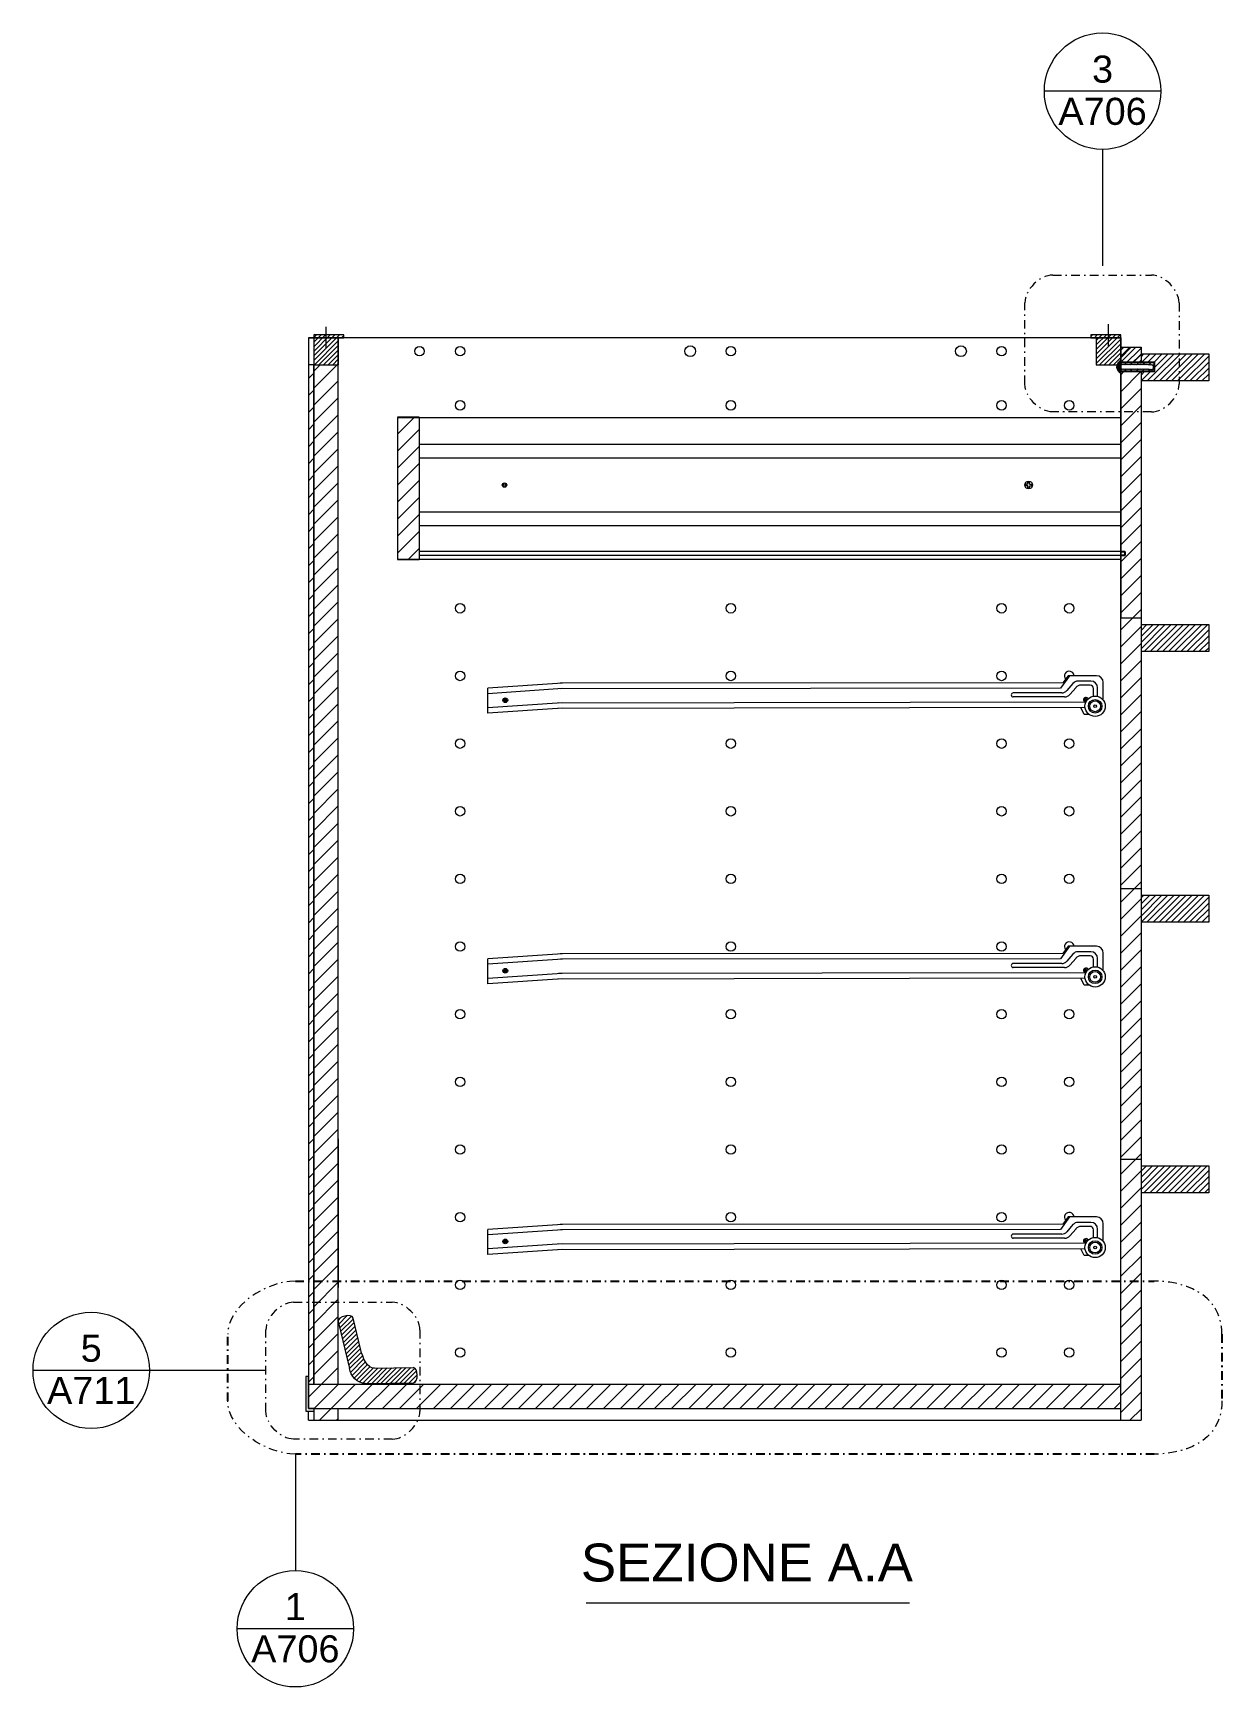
# Model space of a CAD drawing. Header units: millimetres. Extents: x 1505 to 3782, y 1569 to 3456.
# Drawn here: x 2137.3 to 2225.1, y 1595.5 to 1717.7 of the extents above; entities that cross this region are included whole.
import ezdxf
from ezdxf.enums import TextEntityAlignment as Align

# ---------------------------------------------------------------- set-up
doc = ezdxf.new("R2010")
doc.units = ezdxf.units.MM
doc.linetypes.add('ACAD_ISO02W100', pattern=[15, 12, -3])
doc.linetypes.add('TRATTOPUNTO2', pattern=[12.7, 6.35, -3.175, 0, -3.175])
for name, color, linetype, lineweight in [('A-FURN', 8, 'Continuous', 18), ('G-ANNO-DIM', 3, 'Continuous', 18), ('maniglie', 5, 'Continuous', 18), ('meccanismi', 4, 'Continuous', 18), ('viti', 2, 'Continuous', 18)]:
    doc.layers.add(name, color=color, linetype=linetype, lineweight=lineweight)
doc.styles.get("Standard").update_dxf_attribs({"font": 'arial.ttf'})
doc.styles.add('underline', font='arial.ttf')
pattern_1 = [(225, (4061.9775, -1209.7101), (0.62861793, -0.62861793), [])]
pattern_2 = [(225, (4061.97751, -1209.71006), (0.170624866, -0.170624866), [])]
pattern_3 = [(45, (38.5962, 0), (-0.62861793, 0.62861793), [])]

msp = doc.modelspace()

# ---------------------------------------------------------------- hatches: boundary and pattern name
at = {"layer": 'A-FURN'}
h = msp.add_hatch(dxfattribs=at)
h.set_pattern_fill('ANSI31', color=256, scale=0.28)
h.set_pattern_definition(pattern_3)
h.paths.add_polyline_path([(2165.78, 1689.31), (2164.18, 1689.31), (2164.18, 1678.81), (2165.78, 1678.81)])
h.paths.add_polyline_path([(2217.61, 1679.41), (2217.91, 1679.41), (2217.91, 1679.11), (2217.61, 1679.11), (2217.61, 1674.5), (2219.11, 1674.5), (2219.11, 1692.7), (2217.61, 1692.7)])
h.paths.add_polyline_path([(2217.61, 1694.5), (2217.61, 1693.4), (2219.11, 1693.4), (2219.11, 1694.5)])
h = msp.add_hatch(dxfattribs=at)
h.set_pattern_fill('ANSI31', color=256, scale=0.1)
h.set_pattern_definition([(45, (111.58757, 0), (-0.224506403, 0.224506403), [])])
h.paths.add_polyline_path([(2219.11, 1694.5), (2217.61, 1694.5), (2217.61, 1693.4), (2219.11, 1693.4)])
h.paths.add_polyline_path([(2220.09, 1693.4), (2217.61, 1693.4), (2217.61, 1693.24), (2217.64, 1693.2), (2217.66, 1693.25), (2217.71, 1693.2), (2217.73, 1693.25), (2217.78, 1693.2), (2217.8, 1693.25), (2217.85, 1693.2), (2217.87, 1693.25), (2217.92, 1693.2), (2217.94, 1693.25), (2217.99, 1693.2), (2218.01, 1693.25), (2218.06, 1693.2), (2218.08, 1693.25), (2218.13, 1693.2), (2218.15, 1693.25), (2218.2, 1693.2), (2218.22, 1693.25), (2218.27, 1693.2), (2218.29, 1693.25), (2218.34, 1693.2), (2218.36, 1693.25), (2218.41, 1693.2), (2218.43, 1693.25), (2218.48, 1693.2), (2218.5, 1693.25), (2218.56, 1693.2), (2218.57, 1693.25), (2218.62, 1693.2), (2218.64, 1693.25), (2218.69, 1693.2), (2218.71, 1693.25), (2218.76, 1693.2), (2218.78, 1693.25), (2218.83, 1693.2), (2218.85, 1693.25), (2218.9, 1693.2), (2218.92, 1693.25), (2218.97, 1693.2), (2218.99, 1693.25), (2219.04, 1693.2), (2219.06, 1693.25), (2219.12, 1693.19), (2219.13, 1693.24), (2219.18, 1693.19), (2219.2, 1693.24), (2219.25, 1693.19), (2219.27, 1693.24), (2219.32, 1693.19), (2219.34, 1693.24), (2219.39, 1693.19), (2219.41, 1693.24), (2219.47, 1693.19), (2219.49, 1693.24), (2219.54, 1693.19), (2219.56, 1693.24), (2219.61, 1693.19), (2219.63, 1693.24), (2219.68, 1693.19), (2219.7, 1693.23), (2219.75, 1693.18), (2219.77, 1693.23), (2219.82, 1693.18), (2219.84, 1693.23), (2219.89, 1693.18), (2219.91, 1693.23), (2219.96, 1693.18), (2219.99, 1693.18, -0.414214), (2220.01, 1693.16), (2220.01, 1692.91, -0.414214), (2219.99, 1692.88), (2219.98, 1692.88), (2219.96, 1692.83), (2219.91, 1692.88), (2219.89, 1692.83), (2219.84, 1692.88), (2219.82, 1692.83), (2219.77, 1692.88), (2219.75, 1692.83), (2219.7, 1692.88), (2219.68, 1692.84), (2219.63, 1692.89), (2219.61, 1692.84), (2219.56, 1692.89), (2219.54, 1692.84), (2219.49, 1692.89), (2219.47, 1692.84), (2219.42, 1692.89), (2219.4, 1692.84), (2219.35, 1692.89), (2219.33, 1692.84), (2219.28, 1692.89), (2219.26, 1692.84), (2219.21, 1692.89), (2219.19, 1692.84), (2219.14, 1692.89), (2219.12, 1692.85), (2219.07, 1692.9), (2219.05, 1692.85), (2219, 1692.9), (2218.98, 1692.85), (2218.93, 1692.9), (2218.91, 1692.85), (2218.86, 1692.9), (2218.84, 1692.85), (2218.79, 1692.9), (2218.77, 1692.85), (2218.72, 1692.9), (2218.7, 1692.85), (2218.65, 1692.9), (2218.63, 1692.85), (2218.58, 1692.9), (2218.56, 1692.85), (2218.51, 1692.9), (2218.49, 1692.85), (2218.44, 1692.9), (2218.42, 1692.85), (2218.37, 1692.9), (2218.35, 1692.85), (2218.3, 1692.9), (2218.28, 1692.85), (2218.23, 1692.9), (2218.21, 1692.85), (2218.16, 1692.9), (2218.14, 1692.85), (2218.09, 1692.9), (2218.07, 1692.85), (2218.02, 1692.9), (2218, 1692.85), (2217.95, 1692.9), (2217.93, 1692.85), (2217.88, 1692.9), (2217.86, 1692.85), (2217.81, 1692.9), (2217.79, 1692.85), (2217.74, 1692.9), (2217.72, 1692.85), (2217.67, 1692.9), (2217.65, 1692.85), (2217.61, 1692.89), (2217.61, 1692.7), (2220.08, 1692.7)])
h = msp.add_hatch(dxfattribs=at)
h.set_pattern_fill('ANSI31', color=256, scale=0.28, angle=180)
h.set_pattern_definition([(225, (-530.4105, -1257.3519), (0.62861793, -0.62861793), [])])
h.paths.add_polyline_path([(2157.61, 1617.87), (2158.01, 1617.87), (2158.01, 1693.2), (2157.61, 1693.2)])
h = msp.add_hatch(dxfattribs=at)
h.set_pattern_fill('ANSI31', color=256, scale=0.28, angle=180)
h.set_pattern_definition(pattern_1)
h.paths.add_polyline_path([(2158.01, 1693.2), (2158.01, 1617.87), (2159.81, 1617.87), (2159.81, 1693.2)])
h = msp.add_hatch(dxfattribs=at)
h.set_pattern_fill('ANSI31', color=256, scale=0.1)
h.set_pattern_definition([(45, (111.58757, 4.74162), (-0.224506403, 0.224506403), [])])
h.paths.add_polyline_path([(2224.11, 1692), (2224.11, 1694), (2219.11, 1694), (2219.11, 1693.4), (2220.09, 1693.4), (2220.08, 1692.7), (2219.11, 1692.7), (2219.11, 1692)])
h = msp.add_hatch(dxfattribs=at)
h.set_pattern_fill('ANSI31', color=256, scale=0.28)
h.set_pattern_definition(pattern_3)
h.paths.add_polyline_path([(2219.11, 1672.7), (2219.11, 1674.5), (2217.61, 1674.5), (2217.61, 1654.5), (2219.11, 1654.5)])
h.paths.add_polyline_path([(2219.11, 1652.7), (2219.11, 1654.5), (2217.61, 1654.5), (2217.61, 1634.5), (2219.11, 1634.5)])
h.paths.add_polyline_path([(2219.11, 1634.5), (2217.61, 1634.5), (2217.61, 1615.2), (2219.11, 1615.2)])
h = msp.add_hatch(dxfattribs=at)
h.set_pattern_fill('ANSI31', color=256, scale=0.1)
h.paths.add_polyline_path([(2224.11, 1674), (2219.11, 1674), (2219.11, 1672.7), (2219.11, 1672), (2224.11, 1672)])
h.paths.add_polyline_path([(2224.11, 1654), (2219.11, 1654), (2219.11, 1652.7), (2219.11, 1652), (2224.11, 1652)])
h.paths.add_polyline_path([(2224.11, 1634), (2219.11, 1634), (2219.11, 1632), (2224.11, 1632)])
h = msp.add_hatch(dxfattribs=at)
h.set_pattern_fill('ANSI31', color=256, scale=0.28, angle=180)
h.set_pattern_definition(pattern_1)
h.paths.add_polyline_path([(2157.61, 1617.87), (2157.61, 1616.07), (2217.61, 1616.07), (2217.61, 1617.87)])
h = msp.add_hatch(dxfattribs=at)
h.set_pattern_fill('ANSI31', color=256, scale=0.28, angle=180)
h.set_pattern_definition(pattern_1)
h.paths.add_polyline_path([(2158.01, 1616.07), (2158.01, 1615.2), (2159.81, 1615.2), (2159.81, 1616.07)])
at = {"layer": 'meccanismi'}
h = msp.add_hatch(dxfattribs=at)
h.set_pattern_fill('ANSI31', color=8, scale=0.076, angle=180)
h.set_pattern_definition(pattern_2)
h.paths.add_polyline_path([(2158.01, 1695.2), (2158.01, 1693.2), (2159.81, 1693.2), (2159.81, 1695.2)])
h.paths.add_polyline_path([(2158.01, 1695.4), (2158.01, 1695.2), (2159.81, 1695.2), (2160.21, 1695.2), (2160.21, 1695.4)])
h = msp.add_hatch(dxfattribs=at)
h.set_pattern_fill('ANSI31', color=8, scale=0.076, angle=180)
h.set_pattern_definition(pattern_2)
h.paths.add_polyline_path([(2215.81, 1695.2), (2215.81, 1693.2), (2217.61, 1693.2), (2217.61, 1695.2)])
h.paths.add_polyline_path([(2215.41, 1695.4), (2215.41, 1695.2), (2217.61, 1695.2), (2217.61, 1695.4)])
h = msp.add_hatch(dxfattribs=at)
h.set_pattern_fill('ANSI31', color=256, scale=0.01)
h.set_pattern_definition([(45, (111.58757, 0), (-0.0224506403, 0.0224506403), [])])
h.paths.add_polyline_path([(2217.51, 1693.4, 0.245877), (2217.31, 1693.08), (2217.45, 1693.08), (2217.45, 1693.02), (2217.31, 1693.02, 0.245877), (2217.51, 1692.7)])
h.paths.add_polyline_path([(2217.61, 1693.48, 0.414214), (2217.59, 1693.5), (2217.53, 1693.5, 0.414214), (2217.51, 1693.48), (2217.51, 1692.62, 0.414214), (2217.53, 1692.6), (2217.59, 1692.6, 0.414214), (2217.61, 1692.62)])
h = msp.add_hatch(dxfattribs=at)
h.set_pattern_fill('ANSI31', color=8, scale=0.076, angle=180)
h.set_pattern_definition([(225, (-530.41054, -1257.35187), (0.170624866, -0.170624866), [])])
edge = h.paths.add_edge_path()
edge.add_spline(control_points=[(2165.37, 1617.96), (2165.74, 1617.97), (2165.73, 1619.09), (2165.35, 1619.09)], knot_values=[0, 0, 0, 0, 1.2, 1.2, 1.2, 1.2], degree=3, periodic=0)
edge.add_line((2165.35, 1619.09), (2162.48, 1619.04))
edge.add_spline(control_points=[(2162.48, 1619.04), (2161.92, 1619.04), (2161.61, 1619.84), (2161.48, 1620.38)], knot_values=[0, 0, 0, 0, 1.77071, 1.77071, 1.77071, 1.77071], degree=3, periodic=0)
edge.add_line((2161.48, 1620.38), (2161.17, 1621.66))
edge.add_line((2161.17, 1621.66), (2160.01, 1621.66))
edge.add_line((2160.01, 1621.66), (2160.65, 1619.02))
edge.add_spline(control_points=[(2160.65, 1619.02), (2160.66, 1618.48), (2161.26, 1617.9), (2161.8, 1617.91)], knot_values=[0, 0, 0, 0, 1.697056, 1.697056, 1.697056, 1.697056], degree=3, periodic=0)
edge.add_line((2161.8, 1617.91), (2165.37, 1617.96))
edge = h.paths.add_edge_path()
edge.add_spline(control_points=[(2160.91, 1622.75), (2160.83, 1623.09), (2159.89, 1622.89), (2159.81, 1622.57)], knot_values=[0, 0, 0, 0, 1.105833, 1.105833, 1.105833, 1.105833], degree=3, periodic=0)
edge.add_line((2159.81, 1622.57), (2159.81, 1622.49))
edge.add_line((2159.81, 1622.49), (2160.01, 1621.66))
edge.add_line((2160.01, 1621.66), (2161.17, 1621.66))
edge.add_line((2161.17, 1621.66), (2160.91, 1622.75))

# ---------------------------------------------------------------- linework, layer by layer
at = {"layer": 'A-FURN'}
for p, q in [((2157.61, 1695.2), (2158.01, 1695.2)), ((2158.01, 1695.2), (2158.01, 1617.87)), ((2159.81, 1617.87), (2159.81, 1695.2)), ((2164.18, 1689.31), (2217.61, 1689.31)), ((2164.18, 1689.31), (2164.18, 1678.81)), ((2165.78, 1689.31), (2165.78, 1678.81)), ((2217.61, 1687.31), (2165.78, 1687.31)), ((2165.78, 1686.31), (2217.61, 1686.31)), ((2217.61, 1682.31), (2165.78, 1682.31)), ((2165.78, 1681.31), (2217.61, 1681.31)), ((2217.61, 1679.41), (2165.78, 1679.41)), ((2217.91, 1679.11), (2217.91, 1679.41)), ((2217.61, 1678.81), (2164.18, 1678.81)), ((2164.18, 1678.81), (2165.78, 1678.81)), ((2217.61, 1679.11), (2165.78, 1679.11)), ((2217.61, 1679.11), (2217.91, 1679.11)), ((2159.81, 1636), (2159.81, 1625)), ((2157.61, 1617.87), (2217.61, 1617.87)), ((2157.61, 1615.2), (2157.61, 1615.87)), ((2158.01, 1616.07), (2158.01, 1615.2)), ((2159.81, 1615.2), (2159.81, 1616.07))]:
    msp.add_line(p, q, dxfattribs=at)
at = {"layer": 'A-FURN', "lineweight": -3}
for p, q in [((2165.78, 1689.31), (2164.18, 1689.31)), ((2217.61, 1679.41), (2217.91, 1679.41)), ((2217.91, 1679.41), (2217.91, 1679.11)), ((2217.91, 1679.11), (2217.61, 1679.11))]:
    msp.add_line(p, q, dxfattribs=at)
at = {"layer": 'A-FURN'}
for points in [[(2217.61, 1695.2), (2157.61, 1695.2), (2157.61, 1617.87)], [(2157.61, 1615.2), (2217.61, 1615.2), (2217.61, 1695.2)], [(2217.61, 1694.5), (2217.61, 1693.4)], [(2217.61, 1694.5), (2219.11, 1694.5)], [(2219.11, 1694.5), (2219.11, 1693.4)], [(2158.01, 1693.2), (2157.61, 1693.2), (2157.61, 1617.87), (2158.01, 1617.87), (2158.01, 1693.2)], [(2217.61, 1692.7), (2217.61, 1674.5)], [(2219.11, 1692.7), (2219.11, 1674.5)], [(2217.61, 1674.5), (2219.11, 1674.5)], [(2217.61, 1674.5), (2219.11, 1674.5)], [(2219.11, 1674.5), (2219.11, 1672.7)], [(2219.11, 1672.7), (2219.11, 1654.5)], [(2217.61, 1654.5), (2219.11, 1654.5)], [(2217.61, 1654.5), (2219.11, 1654.5)], [(2219.11, 1654.5), (2219.11, 1652.7)], [(2219.11, 1652.7), (2219.11, 1634.5)], [(2217.61, 1634.5), (2219.11, 1634.5)], [(2217.61, 1634.5), (2219.11, 1634.5)], [(2219.11, 1634.5), (2219.11, 1615.2)], [(2157.61, 1618.42), (2157.61, 1616.07), (2217.61, 1616.07), (2217.61, 1617.87)], [(2158.01, 1615.2), (2159.81, 1615.2)], [(2217.61, 1615.2), (2219.11, 1615.2)]]:
    msp.add_lwpolyline(points, dxfattribs=at)
at = {"layer": 'A-FURN', "lineweight": -3}
msp.add_lwpolyline([(2217.61, 1693.4), (2220.09, 1693.4), (2220.08, 1692.7), (2217.61, 1692.7)], dxfattribs=at)
at = {"layer": 'A-FURN'}
for centre, radius in [((2165.81, 1694.2), 0.35), ((2168.81, 1694.2), 0.35), ((2185.81, 1694.2), 0.4), ((2188.81, 1694.2), 0.35), ((2205.81, 1694.2), 0.4), ((2208.81, 1694.2), 0.35), ((2168.81, 1690.2), 0.35), ((2188.81, 1690.2), 0.35), ((2208.81, 1690.2), 0.35), ((2213.81, 1690.2), 0.35), ((2168.81, 1675.2), 0.35), ((2188.81, 1675.2), 0.35), ((2208.81, 1675.2), 0.35), ((2213.81, 1675.2), 0.35), ((2168.81, 1670.2), 0.35), ((2188.81, 1670.2), 0.35), ((2208.81, 1670.2), 0.35), ((2168.81, 1665.2), 0.35), ((2188.81, 1665.2), 0.35), ((2208.81, 1665.2), 0.35), ((2213.81, 1665.2), 0.35), ((2168.81, 1660.2), 0.35), ((2188.81, 1660.2), 0.35), ((2208.81, 1660.2), 0.35), ((2213.81, 1660.2), 0.35), ((2168.81, 1655.2), 0.35), ((2188.81, 1655.2), 0.35), ((2208.81, 1655.2), 0.35), ((2213.81, 1655.2), 0.35), ((2168.81, 1650.2), 0.35), ((2188.81, 1650.2), 0.35), ((2208.81, 1650.2), 0.35), ((2168.81, 1645.2), 0.35), ((2188.81, 1645.2), 0.35), ((2208.81, 1645.2), 0.35), ((2213.81, 1645.2), 0.35), ((2168.81, 1640.2), 0.35), ((2188.81, 1640.2), 0.35), ((2208.81, 1640.2), 0.35), ((2213.81, 1640.2), 0.35), ((2168.81, 1635.2), 0.35), ((2188.81, 1635.2), 0.35), ((2208.81, 1635.2), 0.35), ((2213.81, 1635.2), 0.35), ((2168.81, 1630.2), 0.35), ((2188.81, 1630.2), 0.35), ((2208.81, 1630.2), 0.35), ((2168.81, 1625.2), 0.35), ((2188.81, 1625.2), 0.35), ((2208.81, 1625.2), 0.35), ((2213.81, 1625.2), 0.35), ((2168.81, 1620.2), 0.35), ((2188.81, 1620.2), 0.35), ((2208.81, 1620.2), 0.35), ((2213.81, 1620.2), 0.35)]:
    msp.add_circle(centre, radius, dxfattribs=at)
for centre in [(2213.81, 1670.2), (2213.81, 1650.2), (2213.81, 1630.2)]:
    msp.add_arc(centre, 0.35, 2.5068, 219.9823, dxfattribs=at)
at = {"layer": 'G-ANNO-DIM'}
msp.add_line((2178.12, 1601.71), (2202.02, 1601.71), dxfattribs=at)
for points in [[(2220.57, 1713.42), (2211.97, 1713.42)], [(2216.27, 1709.12), (2216.27, 1700.51)], [(2145.86, 1618.88), (2137.27, 1618.88)], [(2154.47, 1618.88), (2145.86, 1618.88)], [(2156.64, 1612.69), (2156.64, 1604.08)], [(2160.93, 1599.78), (2152.34, 1599.78)]]:
    msp.add_lwpolyline(points, dxfattribs=at)
at = {"layer": 'G-ANNO-DIM', "linetype": 'TRATTOPUNTO2', "ltscale": 0.1}
for points in [[(2212.59, 1699.83), (2219.88, 1699.83)], [(2210.54, 1691.76), (2210.54, 1697.78)], [(2221.92, 1697.78), (2221.92, 1691.76)], [(2219.88, 1689.71), (2212.59, 1689.71)], [(2156.51, 1623.91), (2163.8, 1623.91)], [(2154.47, 1615.84), (2154.47, 1621.87)], [(2165.84, 1621.87), (2165.84, 1615.84)], [(2163.8, 1613.8), (2156.51, 1613.8)]]:
    msp.add_lwpolyline(points, dxfattribs=at)
at = {"layer": 'G-ANNO-DIM', "linetype": 'TRATTOPUNTO2', "lineweight": -3, "ltscale": 0.1}
for points in [[(2156.64, 1625.48), (2220.09, 1625.48)], [(2151.64, 1616.62), (2151.64, 1621.55)], [(2225.09, 1621.55), (2225.09, 1616.62)], [(2220.09, 1612.69), (2156.64, 1612.69)]]:
    msp.add_lwpolyline(points, dxfattribs=at)
at = {"layer": 'G-ANNO-DIM', "linetype": 'Continuous'}
for centre in [(2216.27, 1713.42), (2141.56, 1618.88), (2156.64, 1599.78)]:
    msp.add_circle(centre, 4.3, dxfattribs=at)
at = {"layer": 'G-ANNO-DIM', "linetype": 'TRATTOPUNTO2', "ltscale": 0.1}
for points in [[(2212.59, 1699.83), (2211.62, 1699.83), (2210.54, 1698.75), (2210.54, 1697.78)], [(2221.92, 1697.78), (2221.92, 1698.75), (2220.84, 1699.83), (2219.88, 1699.83)], [(2212.59, 1689.71), (2211.62, 1689.71), (2210.54, 1690.79), (2210.54, 1691.76)], [(2219.88, 1689.71), (2220.84, 1689.71), (2221.92, 1690.79), (2221.92, 1691.76)], [(2156.64, 1625.48), (2154.52, 1625.48), (2151.64, 1623.67), (2151.64, 1621.55)], [(2225.09, 1621.55), (2225.09, 1624.73), (2221.97, 1625.48), (2220.09, 1625.48)], [(2156.51, 1623.91), (2155.55, 1623.91), (2154.47, 1622.83), (2154.47, 1621.87)], [(2165.84, 1621.87), (2165.84, 1622.83), (2164.76, 1623.91), (2163.8, 1623.91)], [(2156.64, 1612.69), (2154.52, 1612.69), (2151.64, 1614.5), (2151.64, 1616.62)], [(2225.09, 1616.62), (2225.09, 1613.43), (2221.97, 1612.69), (2220.09, 1612.69)], [(2156.51, 1613.8), (2155.55, 1613.8), (2154.47, 1614.88), (2154.47, 1615.84)], [(2163.8, 1613.8), (2164.76, 1613.8), (2165.84, 1614.88), (2165.84, 1615.84)]]:
    msp.add_open_spline(points, degree=3, dxfattribs=at)
at = {"layer": 'maniglie'}
for p, q in [((2219.11, 1694), (2224.11, 1694)), ((2219.11, 1674), (2224.11, 1674)), ((2219.11, 1654), (2224.11, 1654)), ((2219.11, 1634), (2224.11, 1634))]:
    msp.add_line(p, q, dxfattribs=at)
for points in [[(2224.11, 1694), (2224.11, 1692)], [(2224.11, 1692), (2219.11, 1692)], [(2224.11, 1674), (2224.11, 1672)], [(2224.11, 1672), (2219.11, 1672)], [(2224.11, 1654), (2224.11, 1652)], [(2224.11, 1652), (2219.11, 1652)], [(2224.11, 1634), (2224.11, 1632)], [(2224.11, 1632), (2219.11, 1632)]]:
    msp.add_lwpolyline(points, dxfattribs=at)
at = {"layer": 'meccanismi'}
for p, q in [((2217.31, 1693.08), (2217.45, 1693.08)), ((2217.31, 1693.02), (2217.45, 1693.02)), ((2217.45, 1693.08), (2217.45, 1693.02)), ((2217.64, 1693.2), (2217.61, 1693.24)), ((2217.61, 1692.89), (2217.65, 1692.85)), ((2217.66, 1693.25), (2217.64, 1693.2)), ((2217.65, 1692.85), (2217.67, 1692.9)), ((2217.71, 1693.2), (2217.66, 1693.25)), ((2217.67, 1692.9), (2217.72, 1692.85)), ((2217.73, 1693.25), (2217.71, 1693.2)), ((2217.72, 1692.85), (2217.74, 1692.9)), ((2217.78, 1693.2), (2217.73, 1693.25)), ((2217.74, 1692.9), (2217.79, 1692.85)), ((2217.8, 1693.25), (2217.78, 1693.2)), ((2217.79, 1692.85), (2217.81, 1692.9)), ((2217.85, 1693.2), (2217.8, 1693.25)), ((2217.81, 1692.9), (2217.86, 1692.85)), ((2217.87, 1693.25), (2217.85, 1693.2)), ((2217.86, 1692.85), (2217.88, 1692.9)), ((2217.92, 1693.2), (2217.87, 1693.25)), ((2217.88, 1692.9), (2217.93, 1692.85)), ((2217.94, 1693.25), (2217.92, 1693.2)), ((2217.93, 1692.85), (2217.95, 1692.9)), ((2217.99, 1693.2), (2217.94, 1693.25)), ((2217.95, 1692.9), (2218, 1692.85)), ((2218.01, 1693.25), (2217.99, 1693.2)), ((2218, 1692.85), (2218.02, 1692.9)), ((2218.06, 1693.2), (2218.01, 1693.25)), ((2218.02, 1692.9), (2218.07, 1692.85)), ((2218.08, 1693.25), (2218.06, 1693.2)), ((2218.07, 1692.85), (2218.09, 1692.9)), ((2218.13, 1693.2), (2218.08, 1693.25)), ((2218.09, 1692.9), (2218.14, 1692.85)), ((2218.15, 1693.25), (2218.13, 1693.2)), ((2218.14, 1692.85), (2218.16, 1692.9)), ((2218.2, 1693.2), (2218.15, 1693.25)), ((2218.16, 1692.9), (2218.21, 1692.85)), ((2218.22, 1693.25), (2218.2, 1693.2)), ((2218.21, 1692.85), (2218.23, 1692.9)), ((2218.27, 1693.2), (2218.22, 1693.25)), ((2218.23, 1692.9), (2218.28, 1692.85)), ((2218.29, 1693.25), (2218.27, 1693.2)), ((2218.28, 1692.85), (2218.3, 1692.9)), ((2218.34, 1693.2), (2218.29, 1693.25)), ((2218.3, 1692.9), (2218.35, 1692.85)), ((2218.36, 1693.25), (2218.34, 1693.2)), ((2218.35, 1692.85), (2218.37, 1692.9)), ((2218.41, 1693.2), (2218.36, 1693.25)), ((2218.37, 1692.9), (2218.42, 1692.85)), ((2218.43, 1693.25), (2218.41, 1693.2)), ((2218.42, 1692.85), (2218.44, 1692.9)), ((2218.48, 1693.2), (2218.43, 1693.25)), ((2218.44, 1692.9), (2218.49, 1692.85)), ((2218.5, 1693.25), (2218.48, 1693.2)), ((2218.49, 1692.85), (2218.51, 1692.9)), ((2218.55, 1693.2), (2218.5, 1693.25)), ((2218.51, 1692.9), (2218.56, 1692.85)), ((2218.57, 1693.25), (2218.55, 1693.2)), ((2218.56, 1692.85), (2218.58, 1692.9)), ((2218.62, 1693.2), (2218.57, 1693.25)), ((2218.58, 1692.9), (2218.63, 1692.85)), ((2218.64, 1693.25), (2218.62, 1693.2)), ((2218.63, 1692.85), (2218.65, 1692.9)), ((2218.69, 1693.2), (2218.64, 1693.25)), ((2218.65, 1692.9), (2218.7, 1692.85)), ((2218.71, 1693.25), (2218.69, 1693.2)), ((2218.7, 1692.85), (2218.72, 1692.9)), ((2218.76, 1693.2), (2218.71, 1693.25)), ((2218.72, 1692.9), (2218.77, 1692.85)), ((2218.76, 1693.2), (2218.78, 1693.25)), ((2218.77, 1692.85), (2218.79, 1692.9)), ((2218.83, 1693.2), (2218.78, 1693.25)), ((2218.79, 1692.9), (2218.84, 1692.85)), ((2218.85, 1693.25), (2218.83, 1693.2)), ((2218.84, 1692.85), (2218.86, 1692.9)), ((2218.9, 1693.2), (2218.85, 1693.25)), ((2218.86, 1692.9), (2218.91, 1692.85)), ((2218.92, 1693.25), (2218.9, 1693.2)), ((2218.91, 1692.85), (2218.93, 1692.9)), ((2218.97, 1693.2), (2218.92, 1693.25)), ((2218.93, 1692.9), (2218.98, 1692.85)), ((2218.99, 1693.25), (2218.97, 1693.2)), ((2218.98, 1692.85), (2219, 1692.9)), ((2219.04, 1693.2), (2218.99, 1693.25)), ((2219, 1692.9), (2219.05, 1692.85)), ((2219.06, 1693.25), (2219.04, 1693.2)), ((2219.05, 1692.85), (2219.07, 1692.9)), ((2219.11, 1693.2), (2219.06, 1693.25)), ((2219.07, 1692.9), (2219.12, 1692.85)), ((2219.13, 1693.24), (2219.11, 1693.19)), ((2219.12, 1692.85), (2219.14, 1692.9)), ((2219.18, 1693.19), (2219.13, 1693.24)), ((2219.14, 1692.89), (2219.19, 1692.84)), ((2219.2, 1693.24), (2219.18, 1693.19)), ((2219.19, 1692.84), (2219.21, 1692.89)), ((2219.25, 1693.19), (2219.2, 1693.24)), ((2219.21, 1692.89), (2219.26, 1692.84)), ((2219.27, 1693.24), (2219.25, 1693.19)), ((2219.26, 1692.84), (2219.28, 1692.89)), ((2219.32, 1693.19), (2219.27, 1693.24)), ((2219.28, 1692.89), (2219.33, 1692.84)), ((2219.34, 1693.24), (2219.32, 1693.19)), ((2219.33, 1692.84), (2219.35, 1692.89)), ((2219.39, 1693.19), (2219.34, 1693.24)), ((2219.35, 1692.89), (2219.4, 1692.84)), ((2219.41, 1693.24), (2219.39, 1693.19)), ((2219.4, 1692.84), (2219.42, 1692.89)), ((2219.46, 1693.19), (2219.41, 1693.24)), ((2219.42, 1692.89), (2219.47, 1692.84)), ((2219.49, 1693.24), (2219.47, 1693.19)), ((2219.47, 1692.84), (2219.49, 1692.89)), ((2219.54, 1693.19), (2219.49, 1693.24)), ((2219.49, 1692.89), (2219.54, 1692.84)), ((2219.56, 1693.24), (2219.54, 1693.19)), ((2219.54, 1692.84), (2219.56, 1692.89)), ((2219.61, 1693.19), (2219.56, 1693.24)), ((2219.56, 1692.89), (2219.61, 1692.84)), ((2219.61, 1693.19), (2219.63, 1693.24)), ((2219.61, 1692.84), (2219.63, 1692.89)), ((2219.68, 1693.19), (2219.63, 1693.24)), ((2219.63, 1692.89), (2219.68, 1692.84)), ((2219.7, 1693.23), (2219.68, 1693.18)), ((2219.68, 1692.84), (2219.7, 1692.89)), ((2219.75, 1693.18), (2219.7, 1693.23)), ((2219.7, 1692.88), (2219.75, 1692.83)), ((2219.77, 1693.23), (2219.75, 1693.18)), ((2219.75, 1692.83), (2219.77, 1692.88)), ((2219.82, 1693.18), (2219.77, 1693.23)), ((2219.77, 1692.88), (2219.82, 1692.83)), ((2219.84, 1693.23), (2219.82, 1693.18)), ((2219.82, 1692.83), (2219.84, 1692.88)), ((2219.89, 1693.18), (2219.84, 1693.23)), ((2219.84, 1692.88), (2219.89, 1692.83)), ((2219.91, 1693.23), (2219.89, 1693.18)), ((2219.89, 1692.83), (2219.91, 1692.88)), ((2219.96, 1693.18), (2219.91, 1693.23)), ((2219.91, 1692.88), (2219.96, 1692.83)), ((2219.96, 1693.18), (2219.99, 1693.18)), ((2219.96, 1692.83), (2219.98, 1692.88)), ((2219.99, 1692.88), (2219.98, 1692.88)), ((2220.01, 1693.16), (2220.01, 1692.91)), ((2210.6, 1684.37), (2210.6, 1684.25)), ((2210.75, 1684.37), (2210.6, 1684.37)), ((2210.75, 1684.37), (2210.75, 1684.52)), ((2210.75, 1684.52), (2210.87, 1684.52)), ((2210.87, 1684.37), (2210.87, 1684.52)), ((2210.87, 1684.37), (2211.02, 1684.37)), ((2211.02, 1684.37), (2211.02, 1684.25)), ((2210.75, 1684.25), (2210.6, 1684.25)), ((2210.75, 1684.1), (2210.75, 1684.25)), ((2210.75, 1684.1), (2210.87, 1684.1)), ((2210.87, 1684.1), (2210.87, 1684.25)), ((2210.87, 1684.25), (2211.02, 1684.25)), ((2213.33, 1669.69), (2176.21, 1669.66)), ((2215.82, 1670.22), (2213.72, 1670.22)), ((2215.4, 1669.82), (2214.46, 1669.82)), ((2216.32, 1668.41), (2216.32, 1669.72)), ((2170.87, 1667.45), (2170.87, 1669.29)), ((2172.14, 1668.43), (2172.04, 1668.43)), ((2172.04, 1668.39), (2172.04, 1668.43)), ((2172.04, 1668.43), (2172.14, 1668.43)), ((2172.04, 1668.43), (2172.04, 1668.39)), ((2172.17, 1668.53), (2172.14, 1668.53)), ((2172.14, 1668.43), (2172.14, 1668.53)), ((2172.14, 1668.53), (2172.17, 1668.53)), ((2172.14, 1668.53), (2172.14, 1668.43)), ((2172.17, 1668.43), (2172.17, 1668.53)), ((2172.17, 1668.53), (2172.17, 1668.43)), ((2172.27, 1668.43), (2172.17, 1668.43)), ((2172.17, 1668.43), (2172.27, 1668.43)), ((2172.27, 1668.39), (2172.27, 1668.43)), ((2172.27, 1668.43), (2172.27, 1668.39)), ((2213.16, 1669.29), (2176.23, 1669.26)), ((2213.25, 1668.95), (2209.67, 1668.95)), ((2213.47, 1668.65), (2209.67, 1668.65)), ((2215.35, 1669.52), (2214.68, 1669.52)), ((2215.02, 1668.46), (2214.92, 1668.46)), ((2214.92, 1668.42), (2214.92, 1668.46)), ((2215.02, 1668.42), (2214.92, 1668.42)), ((2215.06, 1668.56), (2215.02, 1668.56)), ((2215.02, 1668.46), (2215.02, 1668.56)), ((2215.02, 1668.33), (2215.02, 1668.42)), ((2215.06, 1668.46), (2215.06, 1668.56)), ((2215.16, 1668.46), (2215.06, 1668.46)), ((2215.13, 1668.42), (2215.06, 1668.42)), ((2215.06, 1668.33), (2215.06, 1668.42)), ((2215.16, 1668.45), (2215.16, 1668.46)), ((2215.6, 1668.7), (2215.6, 1669.27)), ((2215.9, 1668.71), (2215.9, 1669.32)), ((2172.14, 1668.39), (2172.04, 1668.39)), ((2172.04, 1668.39), (2172.14, 1668.39)), ((2172.14, 1668.3), (2172.14, 1668.39)), ((2172.14, 1668.39), (2172.14, 1668.3)), ((2172.17, 1668.3), (2172.14, 1668.3)), ((2172.14, 1668.3), (2172.17, 1668.3)), ((2172.27, 1668.39), (2172.17, 1668.39)), ((2172.17, 1668.3), (2172.17, 1668.39)), ((2172.17, 1668.39), (2172.27, 1668.39)), ((2172.17, 1668.39), (2172.17, 1668.3)), ((2215.04, 1668.27), (2176.08, 1668.2)), ((2214.98, 1667.87), (2176.09, 1667.8)), ((2215.06, 1668.33), (2215.02, 1668.33)), ((2215.82, 1650.22), (2213.72, 1650.22)), ((2170.87, 1647.45), (2170.87, 1649.29)), ((2213.33, 1649.69), (2176.21, 1649.66)), ((2213.16, 1649.29), (2176.23, 1649.26)), ((2213.25, 1648.95), (2209.67, 1648.95)), ((2215.4, 1649.82), (2214.46, 1649.82)), ((2215.35, 1649.52), (2214.68, 1649.52)), ((2215.6, 1648.7), (2215.6, 1649.27)), ((2215.9, 1648.71), (2215.9, 1649.32)), ((2216.32, 1648.41), (2216.32, 1649.72)), ((2172.14, 1648.43), (2172.04, 1648.43)), ((2172.04, 1648.39), (2172.04, 1648.43)), ((2172.04, 1648.43), (2172.14, 1648.43)), ((2172.04, 1648.43), (2172.04, 1648.39)), ((2172.14, 1648.39), (2172.04, 1648.39)), ((2172.04, 1648.39), (2172.14, 1648.39)), ((2172.17, 1648.53), (2172.14, 1648.53)), ((2172.14, 1648.43), (2172.14, 1648.53)), ((2172.14, 1648.53), (2172.17, 1648.53)), ((2172.14, 1648.53), (2172.14, 1648.43)), ((2172.14, 1648.3), (2172.14, 1648.39)), ((2172.14, 1648.39), (2172.14, 1648.3)), ((2172.17, 1648.3), (2172.14, 1648.3)), ((2172.14, 1648.3), (2172.17, 1648.3)), ((2172.17, 1648.43), (2172.17, 1648.53)), ((2172.17, 1648.53), (2172.17, 1648.43)), ((2172.27, 1648.43), (2172.17, 1648.43)), ((2172.17, 1648.43), (2172.27, 1648.43)), ((2172.27, 1648.39), (2172.17, 1648.39)), ((2172.17, 1648.3), (2172.17, 1648.39)), ((2172.17, 1648.39), (2172.27, 1648.39)), ((2172.17, 1648.39), (2172.17, 1648.3)), ((2172.27, 1648.39), (2172.27, 1648.43)), ((2172.27, 1648.43), (2172.27, 1648.39)), ((2215.04, 1648.27), (2176.08, 1648.2)), ((2214.98, 1647.87), (2176.09, 1647.8)), ((2213.47, 1648.65), (2209.67, 1648.65)), ((2215.02, 1648.46), (2214.92, 1648.46)), ((2214.92, 1648.42), (2214.92, 1648.46)), ((2215.02, 1648.42), (2214.92, 1648.42)), ((2215.06, 1648.56), (2215.02, 1648.56)), ((2215.02, 1648.46), (2215.02, 1648.56)), ((2215.02, 1648.33), (2215.02, 1648.42)), ((2215.06, 1648.33), (2215.02, 1648.33)), ((2215.06, 1648.46), (2215.06, 1648.56)), ((2215.16, 1648.46), (2215.06, 1648.46)), ((2215.13, 1648.42), (2215.06, 1648.42)), ((2215.06, 1648.33), (2215.06, 1648.42)), ((2215.16, 1648.45), (2215.16, 1648.46)), ((2170.87, 1627.45), (2170.87, 1629.29)), ((2213.33, 1629.69), (2176.21, 1629.66)), ((2215.82, 1630.22), (2213.72, 1630.22)), ((2215.4, 1629.82), (2214.46, 1629.82)), ((2215.35, 1629.52), (2214.68, 1629.52)), ((2215.9, 1628.71), (2215.9, 1629.32)), ((2216.32, 1628.41), (2216.32, 1629.72)), ((2172.14, 1628.43), (2172.04, 1628.43)), ((2172.04, 1628.39), (2172.04, 1628.43)), ((2172.04, 1628.43), (2172.14, 1628.43)), ((2172.04, 1628.43), (2172.04, 1628.39)), ((2172.14, 1628.39), (2172.04, 1628.39)), ((2172.04, 1628.39), (2172.14, 1628.39)), ((2172.17, 1628.53), (2172.14, 1628.53)), ((2172.14, 1628.43), (2172.14, 1628.53)), ((2172.14, 1628.53), (2172.17, 1628.53)), ((2172.14, 1628.53), (2172.14, 1628.43)), ((2172.14, 1628.3), (2172.14, 1628.39)), ((2172.14, 1628.39), (2172.14, 1628.3)), ((2172.17, 1628.3), (2172.14, 1628.3)), ((2172.14, 1628.3), (2172.17, 1628.3)), ((2172.17, 1628.43), (2172.17, 1628.53)), ((2172.17, 1628.53), (2172.17, 1628.43)), ((2172.27, 1628.43), (2172.17, 1628.43)), ((2172.17, 1628.43), (2172.27, 1628.43)), ((2172.27, 1628.39), (2172.17, 1628.39)), ((2172.17, 1628.3), (2172.17, 1628.39)), ((2172.17, 1628.39), (2172.27, 1628.39)), ((2172.17, 1628.39), (2172.17, 1628.3)), ((2172.27, 1628.39), (2172.27, 1628.43)), ((2172.27, 1628.43), (2172.27, 1628.39)), ((2215.04, 1628.27), (2176.08, 1628.2)), ((2213.16, 1629.29), (2176.23, 1629.26)), ((2213.25, 1628.95), (2209.67, 1628.95)), ((2213.47, 1628.65), (2209.67, 1628.65)), ((2215.02, 1628.46), (2214.92, 1628.46)), ((2214.92, 1628.42), (2214.92, 1628.46)), ((2215.02, 1628.42), (2214.92, 1628.42)), ((2215.06, 1628.56), (2215.02, 1628.56)), ((2215.02, 1628.46), (2215.02, 1628.56)), ((2215.02, 1628.33), (2215.02, 1628.42)), ((2215.06, 1628.33), (2215.02, 1628.33)), ((2215.06, 1628.46), (2215.06, 1628.56)), ((2215.16, 1628.46), (2215.06, 1628.46)), ((2215.13, 1628.42), (2215.06, 1628.42)), ((2215.06, 1628.33), (2215.06, 1628.42)), ((2215.16, 1628.45), (2215.16, 1628.46)), ((2215.6, 1628.7), (2215.6, 1629.27)), ((2214.98, 1627.87), (2176.09, 1627.8)), ((2159.81, 1622.49), (2160.65, 1619.02)), ((2161.48, 1620.38), (2160.91, 1622.75)), ((2162.48, 1619.04), (2165.35, 1619.09)), ((2161.8, 1617.91), (2165.37, 1617.96)), ((2157.41, 1615.87), (2158.01, 1615.87)), ((2158.01, 1616.07), (2158.01, 1615.87))]:
    msp.add_line(p, q, dxfattribs=at)
at = {"layer": 'meccanismi', "linetype": 'ACAD_ISO02W100'}
for p, q in [((2176.37, 1669.67), (2170.87, 1669.29)), ((2213.84, 1670.22), (2213.16, 1669.29)), ((2213.72, 1670.22), (2213.33, 1669.69)), ((2214.08, 1669.65), (2213.62, 1669.13)), ((2176.38, 1669.27), (2170.87, 1668.89)), ((2214.31, 1669.35), (2213.85, 1668.83)), ((2176.36, 1668.22), (2170.87, 1667.85)), ((2176.37, 1667.82), (2170.87, 1667.45)), ((2214.92, 1667.36), (2214.66, 1667.87)), ((2215.28, 1667.36), (2214.92, 1667.36)), ((2213.84, 1650.22), (2213.16, 1649.29)), ((2213.72, 1650.22), (2213.33, 1649.69)), ((2176.37, 1649.67), (2170.87, 1649.29)), ((2176.38, 1649.27), (2170.87, 1648.89)), ((2214.08, 1649.65), (2213.62, 1649.13)), ((2214.31, 1649.35), (2213.85, 1648.83)), ((2176.36, 1648.22), (2170.87, 1647.85)), ((2176.37, 1647.82), (2170.87, 1647.45)), ((2214.92, 1647.36), (2214.66, 1647.87)), ((2215.28, 1647.36), (2214.92, 1647.36)), ((2176.37, 1629.67), (2170.87, 1629.29)), ((2213.84, 1630.22), (2213.16, 1629.29)), ((2213.72, 1630.22), (2213.33, 1629.69)), ((2214.08, 1629.65), (2213.62, 1629.13)), ((2214.31, 1629.35), (2213.85, 1628.83)), ((2176.38, 1629.27), (2170.87, 1628.89)), ((2176.36, 1628.22), (2170.87, 1627.85)), ((2176.37, 1627.82), (2170.87, 1627.45)), ((2214.92, 1627.36), (2214.66, 1627.87)), ((2215.28, 1627.36), (2214.92, 1627.36))]:
    msp.add_line(p, q, dxfattribs=at)
at = {"layer": 'meccanismi'}
for points in [[(2160.21, 1695.2), (2160.21, 1695.4), (2158.01, 1695.4), (2158.01, 1695.2)], [(2217.61, 1695.2), (2217.61, 1695.4), (2215.41, 1695.4), (2215.41, 1695.2)], [(2158.01, 1695.2), (2160.21, 1695.2)], [(2158.01, 1695.2), (2158.01, 1693.2)], [(2159.81, 1695.2), (2159.81, 1693.2)], [(2215.41, 1695.2), (2217.61, 1695.2)], [(2215.81, 1695.2), (2215.81, 1693.2)], [(2217.61, 1695.2), (2217.61, 1693.2)], [(2158.01, 1693.2), (2159.81, 1693.2)], [(2215.81, 1693.2), (2217.61, 1693.2)], [(2157.41, 1618.42), (2157.41, 1615.87)], [(2157.61, 1616.07), (2157.61, 1618.42), (2157.41, 1618.42)], [(2158.01, 1616.07), (2157.61, 1616.07)]]:
    msp.add_lwpolyline(points, dxfattribs=at)
msp.add_lwpolyline([(2217.51, 1692.62), (2217.51, 1693.48, -0.414214), (2217.53, 1693.5), (2217.59, 1693.5, -0.414214), (2217.61, 1693.48), (2217.61, 1692.62, -0.414214), (2217.59, 1692.6), (2217.53, 1692.6, -0.414214)], format="xyb", close=True, dxfattribs=at)
for centre, radius in [((2172.09, 1684.31), 0.161), ((2172.09, 1684.31), 0.09), ((2210.81, 1684.31), 0.284), ((2172.15, 1668.41), 0.175), ((2172.15, 1668.41), 0.175), ((2215.72, 1667.96), 0.75), ((2215.72, 1667.96), 0.5), ((2215.72, 1667.96), 0.4), ((2215.72, 1667.96), 0.1), ((2172.15, 1648.41), 0.175), ((2172.15, 1648.41), 0.175), ((2215.72, 1647.96), 0.75), ((2215.72, 1647.96), 0.5), ((2215.72, 1647.96), 0.4), ((2215.72, 1647.96), 0.1), ((2172.15, 1628.41), 0.175), ((2172.15, 1628.41), 0.175), ((2215.72, 1627.96), 0.75), ((2215.72, 1627.96), 0.5), ((2215.72, 1627.96), 0.4), ((2215.72, 1627.96), 0.1)]:
    msp.add_circle(centre, radius, dxfattribs=at)
at = {"layer": 'meccanismi', "linetype": 'ACAD_ISO02W100', "ltscale": 0.01}
for centre, radius in [((2172.15, 1668.41), 0.117), ((2172.15, 1668.41), 0.1), ((2172.15, 1648.41), 0.117), ((2172.15, 1648.41), 0.1), ((2172.15, 1628.41), 0.117), ((2172.15, 1628.41), 0.1)]:
    msp.add_circle(centre, radius, dxfattribs=at)
at = {"layer": 'meccanismi'}
for centre, radius, start, end in [((2217.71, 1693.05), 0.406, 120.5102, 175.7651), ((2217.71, 1693.05), 0.406, 184.2349, 239.4898), ((2219.99, 1693.16), 0.025, 0, 90), ((2219.99, 1692.91), 0.025, 270, 0), ((2214.46, 1669.32), 0.5, 90.0559, 138.9615), ((2215.4, 1669.32), 0.5, 0.0559, 90.0559), ((2215.82, 1669.72), 0.5, 0.0559, 90.0559), ((2209.67, 1668.8), 0.15, 90.063, 270.063), ((2213.25, 1669.45), 0.5, 270.063, 318.9615), ((2213.47, 1669.15), 0.5, 270.063, 318.9615), ((2214.68, 1669.02), 0.5, 90.0559, 138.9615), ((2215.04, 1668.44), 0.175, 20.2549, 269.5817), ((2215.35, 1669.27), 0.25, 0.0559, 90.0559), ((2215.82, 1649.72), 0.5, 0.0559, 90.0559), ((2209.67, 1648.8), 0.15, 90.063, 270.063), ((2213.25, 1649.45), 0.5, 270.063, 318.9615), ((2214.46, 1649.32), 0.5, 90.0559, 138.9615), ((2214.68, 1649.02), 0.5, 90.0559, 138.9615), ((2215.35, 1649.27), 0.25, 0.0559, 90.0559), ((2215.4, 1649.32), 0.5, 0.0559, 90.0559), ((2213.47, 1649.15), 0.5, 270.063, 318.9615), ((2215.04, 1648.44), 0.175, 20.2549, 269.5817), ((2214.46, 1629.32), 0.5, 90.0559, 138.9615), ((2214.68, 1629.02), 0.5, 90.0559, 138.9615), ((2215.35, 1629.27), 0.25, 0.0559, 90.0559), ((2215.4, 1629.32), 0.5, 0.0559, 90.0559), ((2215.82, 1629.72), 0.5, 0.0559, 90.0559), ((2209.67, 1628.8), 0.15, 90.063, 270.063), ((2213.25, 1629.45), 0.5, 270.063, 318.9615), ((2213.47, 1629.15), 0.5, 270.063, 318.9615), ((2215.04, 1628.44), 0.175, 20.2549, 269.5817)]:
    msp.add_arc(centre, radius, start, end, dxfattribs=at)
for points in [[(2160.91, 1622.75), (2160.82, 1623.12), (2159.72, 1622.85), (2159.81, 1622.49)], [(2162.48, 1619.04), (2161.92, 1619.04), (2161.61, 1619.84), (2161.48, 1620.38)], [(2161.8, 1617.91), (2161.26, 1617.9), (2160.66, 1618.48), (2160.65, 1619.02)], [(2165.37, 1617.96), (2165.74, 1617.97), (2165.73, 1619.09), (2165.35, 1619.09)]]:
    msp.add_open_spline(points, degree=3, dxfattribs=at)
at = {"layer": 'viti'}
for p, q in [((2158.91, 1694.4), (2158.91, 1696)), ((2216.71, 1694.6), (2216.71, 1696.2))]:
    msp.add_line(p, q, dxfattribs=at)

# ---------------------------------------------------------------- texts
at = {"layer": 'G-ANNO-DIM', "style": 'underline'}
msp.add_text('SEZIONE A.A', height=2.7972, dxfattribs=at).set_placement((2177.73, 1603.28))
at = {"layer": 'G-ANNO-DIM', "linetype": 'Continuous'}
for tag, text, p in [('3', 'A301', (2216.27, 1716.05)), ('A706', 'A704', (2216.27, 1712.93)), ('5', 'A301', (2141.56, 1621.52)), ('A711', 'A704', (2141.56, 1618.4)), ('1', 'A301', (2156.64, 1602.42)), ('A706', 'A704', (2156.64, 1599.3))]:
    msp.add_attdef(tag, text=text, height=2, dxfattribs=at).set_placement(p, align=Align.TOP_CENTER)

doc.saveas('drawing.dxf')
